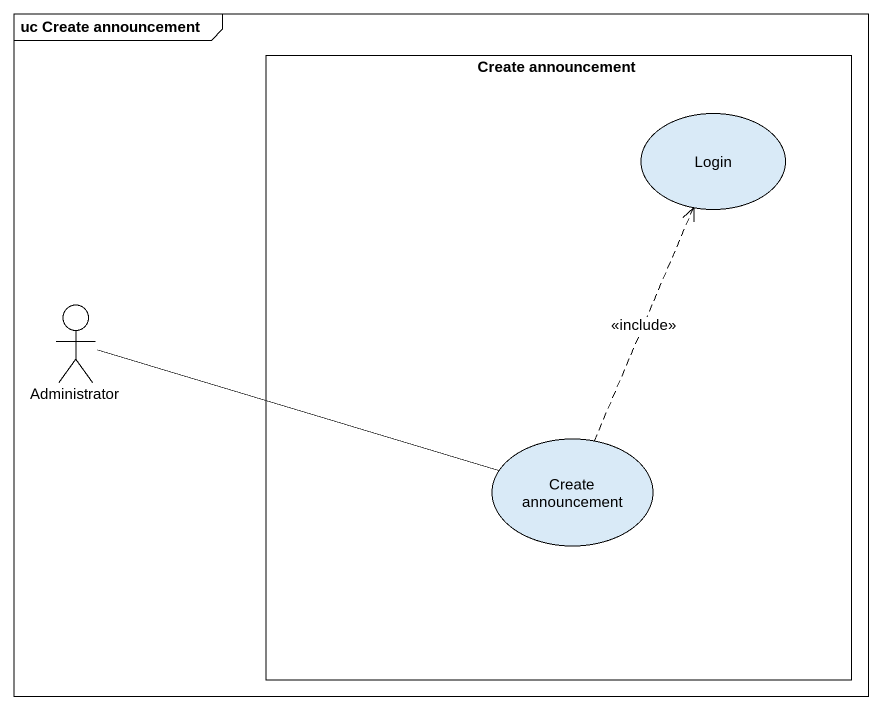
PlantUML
@startuml
mainframe uc Create announcement
rectangle "Create announcement" as Create_announcement {
  usecase Login
  usecase "Create announcement" as Create_announcement_2
}
actor Administrator
Administrator -right- Create_announcement_2
Create_announcement_2 .up.> Login : <<include>>
@enduml
